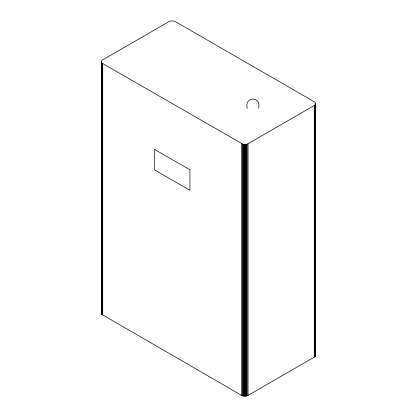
<?xml version="1.0" encoding="UTF-8"?>
<svg xmlns="http://www.w3.org/2000/svg" width="417" height="417" viewBox="0 0 417 417"><rect width="100%" height="100%" fill="white"/><g stroke="black" fill="none" stroke-linecap="round" stroke-linejoin="round"><path stroke-width="0.63" d="M101.42 61.7L101.769 60.689L102.759 59.834L168.948 21.621L170.996 20.939L173.357 20.939L175.406 21.621L314.241 101.779C315.95 102.436 315.95 104.849 314.241 105.506L248.052 143.719L246.004 144.402L243.075 144.292L102.759 63.566L101.769 62.712L101.42 61.7L101.42 313.36L101.769 314.366L241.594 395.379L243.643 396.061L246.004 396.061L248.052 395.379L314.241 357.166L315.424 355.982L315.424 354.617M101.42 313.36L101.576 312.677M315.539 103.296L315.539 355.644M315.424 104.323L315.424 355.982M315.231 104.651L315.231 356.311M314.965 104.959L314.965 356.618M314.241 105.506L314.241 357.166M258.603 108.305C261.589 96.03 244.206 96.03 247.187 108.305M248.052 143.719L248.052 395.379M247.109 144.141L247.109 395.796M246.572 144.292L246.572 395.952M246.004 144.402L246.004 396.061M245.42 144.47L245.42 396.129M244.826 144.49L244.826 396.15M244.226 144.47L244.226 396.129M243.643 144.402L243.643 396.061M243.075 144.292L243.075 395.952M242.543 144.141L242.543 395.796M241.594 143.719L241.594 395.379M102.759 63.566L102.759 315.221M102.035 63.019L102.035 314.673M101.769 62.712L101.769 314.366M101.576 62.383L101.576 314.037M101.461 61.356L101.461 313.704M189.933 169.818L154.42 149.312L154.42 169.818L189.933 190.324L189.933 169.818"/></g></svg>
